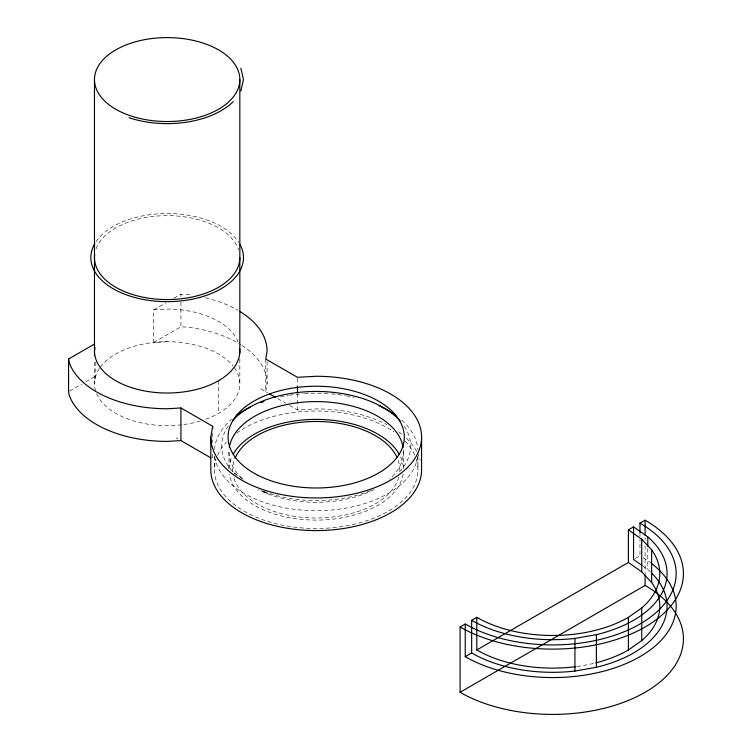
<?xml version="1.0" encoding="UTF-8"?>
<svg xmlns="http://www.w3.org/2000/svg" width="752" height="752" viewBox="0 0 752 752"><rect width="100%" height="100%" fill="white"/><g stroke="black" fill="none" stroke-linecap="round" stroke-linejoin="round"><path stroke-width="0.56" stroke-dasharray="3.76 2.82" d="M95.795 361.947L95.795 375.934L94.47 383.699L94.47 360.208M267.092 361.552L267.092 383.699L265.729 391.651L265.729 359.014M167.151 341.737L153.709 342.498L153.709 309.862L165.816 302.877M173.881 298.215L180.931 294.145L186.646 294.464A99.931 57.697 0 0 1 192.268 295.207M69.588 391.068L81.686 384.084M85.719 381.753L95.795 375.934M153.709 342.498L180.931 326.782L186.646 327.111A99.931 57.697 0 0 1 240.941 344.783M635.374 558.435L639.971 555.794L639.971 539.466M153.709 309.862L167.151 309.1A72.681 41.962 0 0 1 238.44 342.874M289.52 405.384L297.454 409.962L316.197 408.9A105.383 60.846 0 0 1 386.979 424.664M261.837 490.887L267.74 493.81L261.677 490.614M260.944 388.887L267.712 392.798M277.629 398.522L285.553 403.1M176.147 437.843L178.064 438.952M643.035 566.171L647.782 569.518A114.473 66.091 0 0 1 650.358 571.849M228.42 425.811A94.489 54.548 0 0 0 233.891 472.792L243.263 479.503M233.891 472.792L239.23 476.674M647.782 548.528L647.782 569.518M645.103 537.671L645.103 540.002M645.103 545.83L645.103 573.804M639.971 532.472L639.971 538.3M417.943 456.389L417.943 469.746M403.41 451.943L403.41 468.628M297.454 378.491L297.454 385.485M297.454 393.644L297.454 409.962M239.832 359.033L239.832 383.699M228.975 451.943L228.975 468.628M218.55 380.728L218.55 413.365M214.442 456.389L214.442 469.746M212.656 433.274L212.656 442.599M212.656 454.255L212.656 458.917M180.931 294.145L180.931 296.476M180.931 302.304L180.931 326.782M398.588 431.808A105.383 60.846 0 0 1 402.151 434.543M406.371 438.256A105.383 60.846 0 0 1 416.768 451.557M417.313 452.601A105.383 60.846 0 0 1 420.218 459.998M234.304 367.634A72.681 41.962 0 0 1 203.491 420.039M200.38 421.017A72.681 41.962 0 0 1 182.492 424.711M181.627 424.814A72.681 41.962 0 0 1 96.651 393.888M95.542 390.871A72.681 41.962 0 0 1 99.678 368.104M100.345 367.173A72.681 41.962 0 0 1 166.004 341.737A72.681 41.962 0 0 1 233.026 365.97M241.947 345.431A99.931 57.697 0 0 1 267.092 383.699M416.364 459.406A101.755 58.75 0 0 1 316.197 528.487A101.755 58.75 0 0 1 216.031 459.406M217.601 455.223A101.755 58.75 0 0 1 226.455 442.054M236.636 433.114A101.755 58.75 0 0 1 393.935 431.836M405.131 441.208A101.755 58.75 0 0 1 414.784 455.223M205.399 297.754A99.931 57.697 0 0 1 237.82 310.256M403.081 474.127A87.213 50.356 0 0 1 316.197 520.093A87.213 50.356 0 0 1 229.313 474.127M228.993 468.646A87.213 50.356 0 0 1 232.246 456.079M400.59 457.037A87.213 50.356 0 0 1 403.392 468.646M398.804 477.088A83.585 48.26 0 0 1 316.197 517.996A83.585 48.26 0 0 1 233.59 477.088M232.688 471.842A83.585 48.26 0 0 1 234.22 460.327M398.165 460.327A83.585 48.26 0 0 1 399.697 471.842M404.266 426.262A94.489 54.548 0 0 1 397.535 473.76M370.435 490.671A94.489 54.548 0 0 1 261.875 490.642M403.326 449.752A87.213 50.356 0 0 1 389.564 479.165M374.035 489.627A87.213 50.356 0 0 1 258.35 489.627M241.994 478.404A87.213 50.356 0 0 1 229.059 449.752M417.633 456.549A101.755 58.75 0 0 1 316.197 510.683A101.755 58.75 0 0 1 214.752 456.549M214.517 449.64A101.755 58.75 0 0 1 231.588 419.306M280.524 396.924A101.755 58.75 0 0 1 288.354 395.439M289.492 395.251A101.755 58.75 0 0 1 303.291 393.672M304.466 393.587A101.755 58.75 0 0 1 330.26 393.757M331.425 393.86A101.755 58.75 0 0 1 345.168 395.627M346.296 395.825A101.755 58.75 0 0 1 354.051 397.413M401.709 420.105A101.755 58.75 0 0 1 417.868 449.64M96.068 248.865A72.681 41.962 0 0 1 168.11 215.636A72.681 41.962 0 0 1 238.619 249.937M96.03 241.636A76.319 44.058 0 0 1 167.987 213.54A76.319 44.058 0 0 1 238.873 242.539M643.11 557.674A123.554 71.337 0 0 1 650.941 563.041M593.619 663.414A107.207 61.89 0 0 1 575.788 666.657"/><path stroke-width="1.13" d="M95.043 347.734L94.47 351.062A72.681 41.962 0 0 0 168.937 393.005A72.681 41.962 0 0 0 239.747 349.003M239.916 311.507A99.931 57.697 0 0 1 267.092 351.062L265.729 359.014L297.454 377.325L316.197 376.263A105.383 60.846 0 0 1 421.581 437.1L421.581 469.746A105.383 60.846 0 0 1 316.197 530.583A105.383 60.846 0 0 1 210.804 469.746L210.804 437.1L212.656 426.281L180.931 407.969L167.151 408.759A99.931 57.697 0 0 1 69.137 362.314L68.573 359.014L94.79 343.88M240.866 90.964L243.469 79.562L240.866 68.159M645.103 535.339L645.103 520.187L639.971 523.148A123.554 71.337 0 0 1 639.971 624.028A123.554 71.337 0 0 1 465.234 624.028L465.234 656.675L471.654 652.962L471.654 620.325L476.796 617.354A107.207 61.89 0 0 0 628.399 617.354L641.738 607.973A107.207 61.89 0 0 0 651.646 549.909L641.738 539.203L628.399 529.831L633.541 526.861L647.782 536.872L647.782 546.196M595.894 662.85A107.207 61.89 0 0 0 628.399 649.991L641.738 640.619A107.207 61.89 0 0 0 651.646 582.546L651.646 549.909M645.103 574.97L645.103 585.46A130.82 75.529 0 0 1 645.103 692.282A130.82 75.529 0 0 1 460.092 692.282L460.092 626.999L465.234 624.028M476.796 617.354L476.796 649.991L628.399 562.468L628.399 529.831M460.092 692.282L645.103 585.46M471.654 620.325A114.473 66.091 0 0 0 574.932 638.41L596.402 634.65A114.473 66.091 0 0 0 647.782 536.872M471.654 652.962A114.473 66.091 0 0 0 574.932 671.047L596.402 667.287A114.473 66.091 0 0 0 651.993 573.447M210.673 457.78L180.931 440.606L167.151 441.396A99.931 57.697 0 0 1 69.137 394.95L68.573 391.651L68.573 359.014M269.695 393.945L275.646 397.376M642.086 565.504L633.541 559.497L633.541 526.861M628.399 562.468L641.738 571.849L651.646 582.546M641.738 539.203L641.738 571.849M641.738 607.973L641.738 640.619M639.971 523.148L639.971 532.472M628.399 617.354L628.399 649.991M596.402 634.65L596.402 667.287M574.932 638.41L574.932 671.047M297.454 386.65L297.454 392.478M239.832 79.562A72.681 41.962 0 0 1 130.81 115.902A72.681 41.962 0 0 1 130.81 43.221A72.681 41.962 0 0 1 239.832 79.562L239.832 353.167M212.656 426.281L212.656 428.612M180.931 407.969L180.931 440.606M94.47 79.562L94.47 355.517M421.581 437.1A105.383 60.846 0 0 1 316.197 497.946A105.383 60.846 0 0 1 210.804 437.1M233.252 454.18A87.213 50.356 0 0 1 316.197 419.39A87.213 50.356 0 0 1 399.143 454.18M235 458.278A83.585 48.26 0 0 1 315.276 421.487A83.585 48.26 0 0 1 396.934 457.254M232.594 420.584A94.489 54.548 0 0 1 316.517 391.454A94.489 54.548 0 0 1 400.102 420.923M229.313 447.553A87.213 50.356 0 0 1 316.197 401.587A87.213 50.356 0 0 1 403.081 447.553M236.636 415.311A101.755 58.75 0 0 1 250.106 407.274M260.7 402.696A101.755 58.75 0 0 1 263.867 401.559M379.187 405.807A101.755 58.75 0 0 1 395.749 415.311M233.242 101.595A76.319 44.058 0 0 1 128.996 117.716M239.944 244.362A76.319 44.058 0 0 1 166.324 301.655A76.319 44.058 0 0 1 94.884 243.451M239.832 257.598A72.681 41.962 0 0 1 164.312 299.531A72.681 41.962 0 0 1 94.696 254.317M645.103 520.187A130.82 75.529 0 0 1 645.103 626.999A130.82 75.529 0 0 1 460.092 626.999M575.788 666.657A107.207 61.89 0 0 1 476.796 649.991M651.852 563.746A123.554 71.337 0 0 1 633.297 660.247A123.554 71.337 0 0 1 465.234 656.675M258.086 475.358A88.125 50.882 0 0 0 402.621 447.026A88.125 50.882 0 0 0 287.866 388.925A88.125 50.882 0 0 0 258.086 475.358"/></g></svg>
